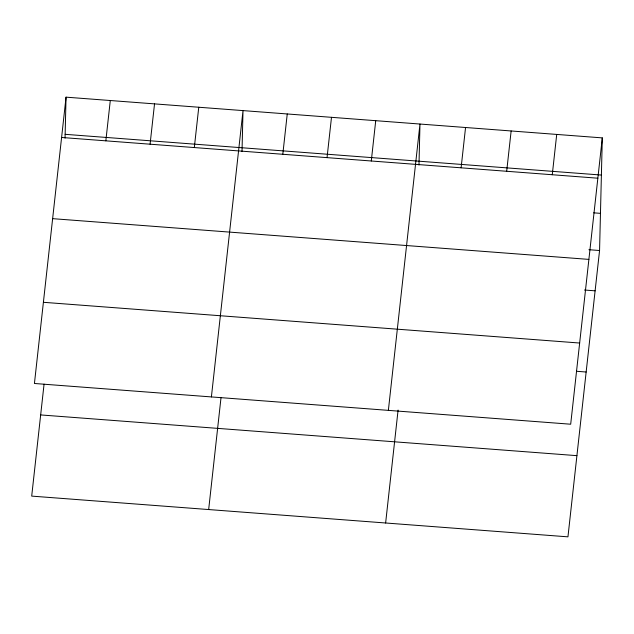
<?xml version="1.0" encoding="UTF-8"?>
<svg xmlns="http://www.w3.org/2000/svg" width="634" height="634" viewBox="0 0 634 634"><rect width="100%" height="100%" fill="white"/><g stroke="black" fill="none" stroke-linecap="round" stroke-linejoin="round"><path stroke-width="0.95" d="M65.048 138.149L66.047 97.16L602.3 137.887L599.566 250.517L567.953 536.839L31.7 496.113L44.063 384.156M242.014 151.597L243.012 110.601L211.399 396.932M418.979 165.038L419.977 124.042L388.365 410.372M66.047 97.16L34.434 383.483L570.687 424.217L602.3 137.887M105.838 140.835L110.292 100.521M150.076 144.195L154.53 103.881M194.321 147.556L198.767 107.241M208.665 509.554L221.02 397.605M282.804 154.276L287.25 113.962M327.041 157.636L331.495 117.322M371.286 160.996L375.732 120.682M385.63 522.995L398.089 410.079M461.108 167.82L465.554 127.505M506.685 171.283L511.139 130.969M552.269 174.746L556.715 134.432M65.144 134.321L601.397 175.055M61.593 137.475L597.846 178.202M593.678 212.834L600.469 213.349M588.899 249.701L599.566 250.517M52.63 218.659L588.883 259.393M584.445 290.015L595.112 290.832M43.397 302.299L579.65 343.034M576.449 371.278L586.149 372.015M40.663 414.929L576.916 455.656"/></g></svg>
